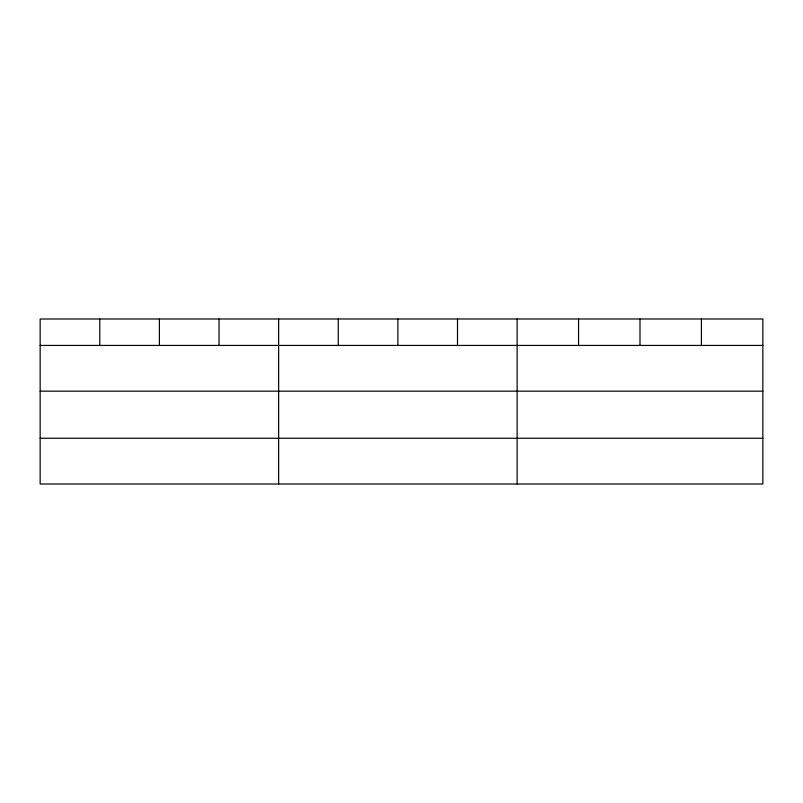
<?xml version="1.0" encoding="UTF-8"?>
<svg xmlns="http://www.w3.org/2000/svg" width="803" height="803" viewBox="0 0 803 803"><rect width="100%" height="100%" fill="white"/><g stroke="black" fill="none" stroke-linecap="round" stroke-linejoin="round"><path stroke-width="1.2" d="M762.85 391.161L762.85 318.992L40.15 318.992L40.15 484.008L762.85 484.008L762.85 391.161L40.15 391.161M40.15 345.431L762.85 345.431M40.15 438.277L762.85 438.277M701.42 318.992L701.42 345.431M639.991 318.992L639.991 345.431M578.561 318.992L578.561 345.431M517.132 318.992L517.132 484.008M457.509 318.992L457.509 345.431M397.886 318.992L397.886 345.431M338.264 318.992L338.264 345.431M278.641 318.992L278.641 484.008M219.018 318.992L219.018 345.431M159.395 318.992L159.395 345.431M99.773 318.992L99.773 345.431"/></g></svg>
